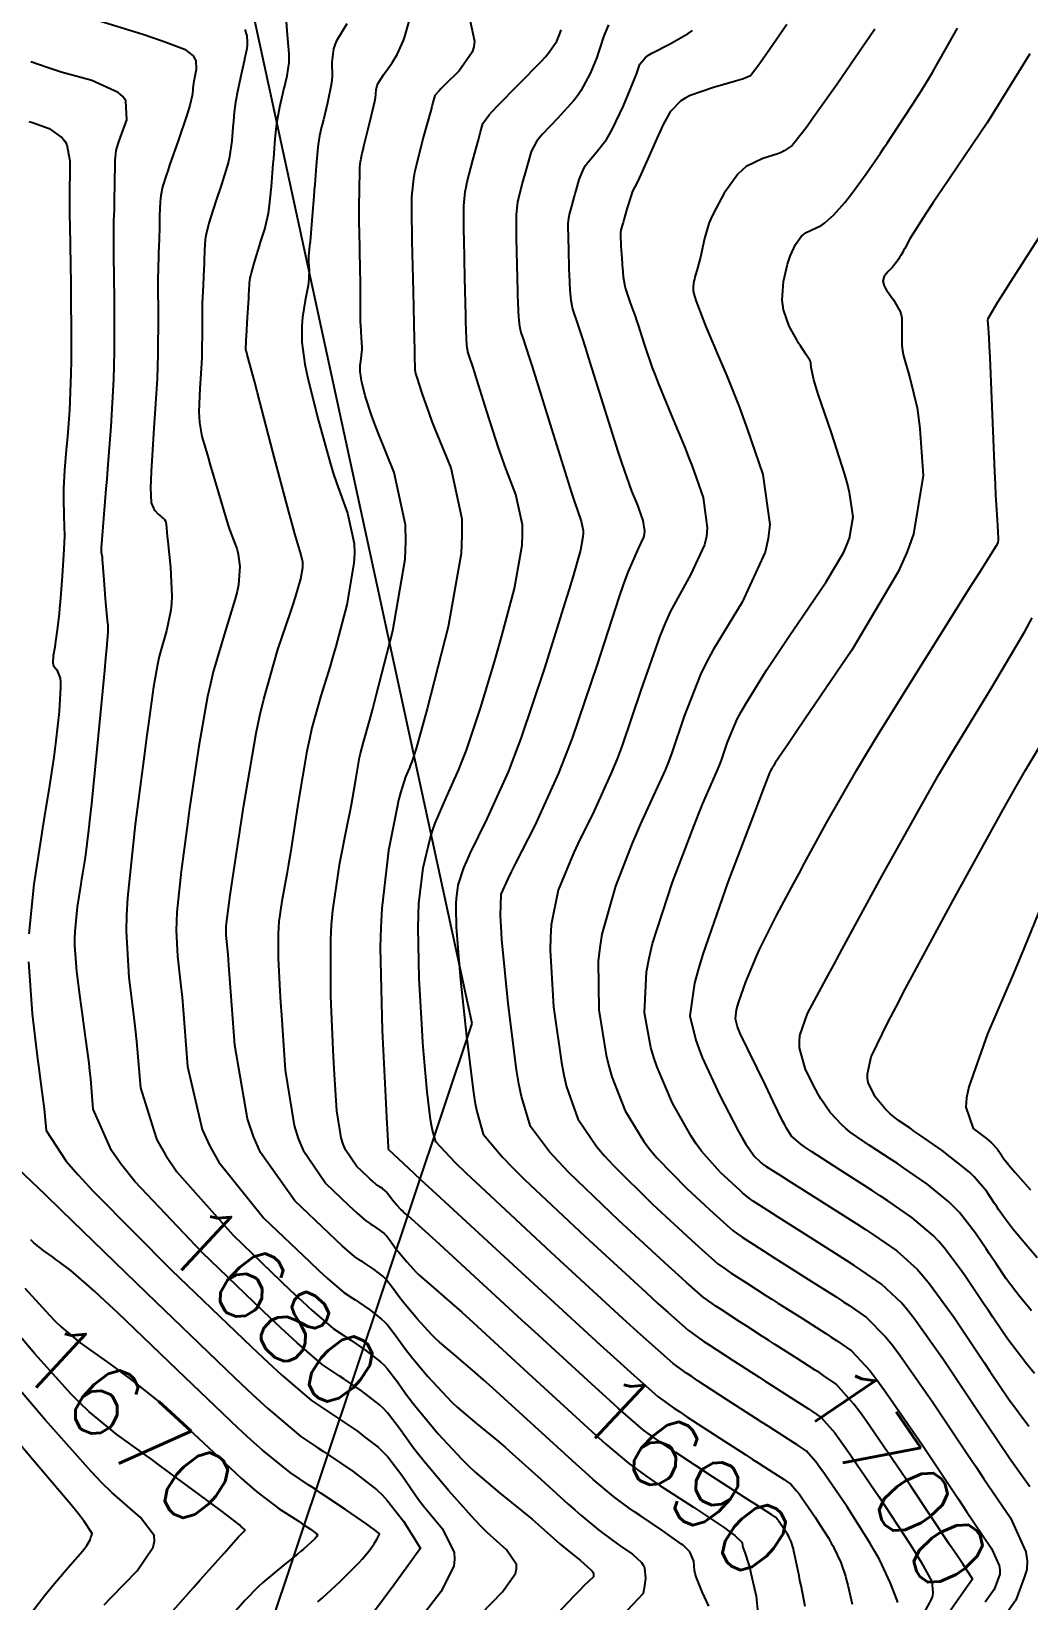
# Model space of a CAD drawing. Header units: metres. Extents: x 837476 to 838477, y 1189012 to 1191014.
# Drawn here: x 837721.4 to 837773.6, y 1189656.4 to 1189738.5 of the extents above; entities that cross this region are included whole.
import ezdxf

# ---------------------------------------------------------------- set-up
doc = ezdxf.new("R2010")
doc.units = ezdxf.units.M
doc.header["$LTSCALE"] = 0.3
for name, color, linetype in [('CORREDORVIA', 94, 'Continuous'), ('COTAS 10', 1, 'Continuous'), ('COTAS INT', 252, 'Continuous')]:
    doc.layers.add(name, color=color, linetype=linetype)
doc.styles.get("Standard").update_dxf_attribs({"font": 'simplex.shx'})

msp = doc.modelspace()

# ---------------------------------------------------------------- linework, layer by layer
at = {"layer": 'CORREDORVIA'}
msp.add_lwpolyline([(837910.676, 1191000.965), (838246.889, 1191005.3), (838347.391, 1190870.925), (838423.516, 1190628.699), (838450.215, 1190473.685), (838321.32, 1190375.615), (838242.09, 1190297.633), (838236.889, 1190068.622), (838166.593, 1189160.17), (837860.483, 1189307.124), (837593.191, 1189234.399), (837744.487, 1189686.609), (837700.859, 1189887.9), (837671.347, 1190075.087), (837676.273, 1190181.696), (837885.383, 1190229.429), (837983.184, 1190344.12), (837817.554, 1190502.187), (837798.033, 1190660.17), (837963.574, 1190795.982)], close=True, dxfattribs=at)
at = {"layer": 'COTAS 10'}
for points in [[(837761.889, 1189656.126), (837761.666, 1189657.219), (837761.612, 1189657.482), (837761.562, 1189657.728), (837761.411, 1189658.47), (837761.294, 1189659.014), (837761.266, 1189659.134), (837761.239, 1189659.241), (837761.156, 1189659.516), (837761.048, 1189659.742), (837761.006, 1189659.818), (837760.959, 1189659.9), (837760.741, 1189660.243), (837760.528, 1189660.556), (837760.483, 1189660.619), (837760.443, 1189660.671), (837760.351, 1189660.776), (837760.287, 1189660.82), (837760.265, 1189660.834), (837760.242, 1189660.85), (837760.142, 1189660.913), (837759.605, 1189661.26), (837759.305, 1189661.453), (837758.94, 1189661.689), (837757.078, 1189662.894), (837755.126, 1189664.171), (837754.705, 1189664.453), (837754.335, 1189664.703), (837753.428, 1189665.349), (837752.108, 1189666.499), (837751.477, 1189667.068), (837750.732, 1189667.745), (837747.755, 1189670.48), (837747.082, 1189671.096), (837743.495, 1189674.399), (837742.789, 1189675.045), (837742.207, 1189675.576), (837741.145, 1189676.528), (837740.898, 1189676.739), (837740.831, 1189676.803), (837740.763, 1189676.869), (837740.524, 1189677.128), (837740.316, 1189677.375), (837740.269, 1189677.434), (837740.227, 1189677.489), (837740.111, 1189677.653), (837740.009, 1189677.786), (837739.975, 1189677.821), (837739.939, 1189677.855), (837739.791, 1189677.971), (837739.64, 1189678.072), (837739.603, 1189678.097), (837739.568, 1189678.12), (837739.46, 1189678.192), (837739.247, 1189678.374), (837739.146, 1189678.467), (837739.028, 1189678.579), (837738.448, 1189679.135), (837737.864, 1189679.992), (837737.743, 1189680.293), (837737.639, 1189680.621), (837737.409, 1189682.037), (837737.291, 1189683.927), (837737.258, 1189684.555), (837737.224, 1189685.228), (837737.099, 1189688.035), (837737.093, 1189690.992), (837737.134, 1189691.758), (837737.194, 1189692.502), (837737.563, 1189695.003), (837737.989, 1189697.103), (837738.084, 1189697.594), (837738.169, 1189698.046), (837738.392, 1189699.353), (837738.552, 1189700.292), (837738.596, 1189700.512), (837738.641, 1189700.714), (837738.803, 1189701.3), (837739.137, 1189702.48), (837739.29, 1189703.057), (837739.469, 1189703.742), (837740.335, 1189707.121), (837740.977, 1189710.877), (837741.014, 1189711.8), (837740.991, 1189712.673), (837740.401, 1189715.401), (837739.571, 1189717.475), (837739.396, 1189717.934), (837739.244, 1189718.344), (837738.896, 1189719.409), (837738.737, 1189720.056), (837738.705, 1189720.202), (837738.679, 1189720.333), (837738.629, 1189720.687), (837738.628, 1189720.948), (837738.633, 1189721.021), (837738.64, 1189721.095), (837738.683, 1189721.364), (837738.72, 1189721.696), (837738.723, 1189721.81), (837738.723, 1189721.933), (837738.695, 1189722.456), (837738.657, 1189723.09), (837738.65, 1189723.283), (837738.645, 1189723.484), (837738.641, 1189724.27), (837738.64, 1189725.226), (837738.637, 1189725.534), (837738.633, 1189725.861), (837738.607, 1189727.196), (837738.583, 1189728.555), (837738.58, 1189728.897), (837738.578, 1189729.224), (837738.584, 1189730.282), (837738.602, 1189731.077), (837738.608, 1189731.238), (837738.615, 1189731.374), (837738.643, 1189731.653), (837738.668, 1189731.749), (837738.672, 1189731.769), (837738.675, 1189731.787), (837738.677, 1189731.828), (837738.736, 1189732.1), (837738.776, 1189732.264), (837738.825, 1189732.465), (837739.084, 1189733.509), (837739.34, 1189734.585), (837739.387, 1189734.806), (837739.423, 1189734.995), (837739.469, 1189735.399), (837739.514, 1189735.636), (837739.551, 1189735.719), (837739.598, 1189735.809), (837739.854, 1189736.196), (837740.161, 1189736.624), (837740.239, 1189736.74), (837740.315, 1189736.854), (837740.565, 1189737.256), (837740.81, 1189737.788), (837740.883, 1189737.984), (837740.958, 1189738.201), (837741.245, 1189739.161)], [(837760.919, 1189738.814), (837760.19, 1189737.755), (837759.513, 1189736.789), (837759.26, 1189736.437), (837759.023, 1189736.13), (837758.669, 1189735.98), (837758.479, 1189735.92), (837758.25, 1189735.851), (837757.09, 1189735.533), (837755.88, 1189735.111), (837755.618, 1189734.977), (837755.388, 1189734.835), (837754.822, 1189734.261), (837754.435, 1189733.527), (837754.318, 1189733.284), (837754.197, 1189733.025), (837753.722, 1189731.949), (837753.302, 1189730.978), (837753.215, 1189730.787), (837753.14, 1189730.628), (837752.977, 1189730.331), (837752.868, 1189730.116), (837752.828, 1189730.009), (837752.784, 1189729.881), (837752.589, 1189729.245), (837752.405, 1189728.606), (837752.368, 1189728.476), (837752.336, 1189728.366), (837752.27, 1189728.135), (837752.248, 1189728.046), (837752.243, 1189728.025), (837752.24, 1189728.006), (837752.234, 1189727.949), (837752.234, 1189727.875), (837752.235, 1189727.845), (837752.235, 1189727.811), (837752.238, 1189727.652), (837752.247, 1189727.411), (837752.251, 1189727.324), (837752.256, 1189727.229), (837752.279, 1189726.816), (837752.312, 1189726.349), (837752.322, 1189726.221), (837752.333, 1189726.093), (837752.378, 1189725.633), (837752.464, 1189725.146), (837752.501, 1189725.001), (837752.544, 1189724.852), (837752.743, 1189724.275), (837752.999, 1189723.574), (837753.076, 1189723.346), (837753.157, 1189723.104), (837753.474, 1189722.106), (837753.896, 1189720.876), (837754.042, 1189720.487), (837754.202, 1189720.077), (837754.887, 1189718.424), (837755.61, 1189716.672), (837755.793, 1189716.2), (837755.97, 1189715.734), (837756.546, 1189714.099), (837756.767, 1189712.505), (837756.719, 1189712.066), (837756.624, 1189711.627), (837755.887, 1189710.046), (837754.853, 1189708.163), (837754.571, 1189707.532), (837754.29, 1189706.855), (837753.29, 1189704.017), (837752.315, 1189701.137), (837752.05, 1189700.433), (837751.787, 1189699.771), (837750.855, 1189697.716), (837750.009, 1189695.993), (837749.8, 1189695.538), (837749.602, 1189695.094), (837748.981, 1189693.572), (837748.608, 1189691.751), (837748.567, 1189691.119), (837748.554, 1189690.431), (837748.731, 1189687.481), (837749.141, 1189684.568), (837749.274, 1189683.902), (837749.416, 1189683.298), (837750, 1189681.626), (837750.991, 1189680.162), (837751.389, 1189679.69), (837751.841, 1189679.188), (837753.923, 1189677.134), (837755.925, 1189675.294), (837756.327, 1189674.928), (837756.663, 1189674.623), (837757.326, 1189674.039), (837757.695, 1189673.776), (837757.845, 1189673.674), (837758.017, 1189673.559), (837758.811, 1189673.04), (837759.826, 1189672.387), (837760.137, 1189672.189), (837760.461, 1189671.983), (837760.537, 1189671.935), (837761.737, 1189671.175), (837762.957, 1189670.396), (837763.245, 1189670.208), (837763.513, 1189670.031), (837764.299, 1189669.494), (837765.256, 1189668.466), (837765.632, 1189667.981), (837766.054, 1189667.408), (837767.979, 1189664.612), (837769.898, 1189661.729), (837770.318, 1189661.1), (837770.689, 1189660.546), (837771.626, 1189659.156), (837772.025, 1189658.275), (837772.058, 1189658.041), (837772.056, 1189657.81), (837771.765, 1189657.013), (837771.298, 1189656.348)], [(837744.926, 1189655.731), (837746.067, 1189656.9), (837746.751, 1189657.852), (837746.804, 1189658.094), (837746.798, 1189658.327), (837746.282, 1189659.093), (837745.269, 1189659.994), (837744.949, 1189660.312), (837744.612, 1189660.66), (837743.253, 1189662.167), (837741.964, 1189663.703), (837741.672, 1189664.069), (837741.408, 1189664.411), (837740.687, 1189665.431), (837740.055, 1189666.255), (837739.847, 1189666.471), (837739.624, 1189666.682), (837738.7, 1189667.404), (837737.766, 1189668.033), (837737.537, 1189668.186), (837737.321, 1189668.33), (837736.648, 1189668.774), (837735.326, 1189669.906), (837734.701, 1189670.484), (837733.963, 1189671.176), (837730.365, 1189674.632), (837726.858, 1189678.338), (837726.179, 1189679.188), (837726.162, 1189679.214), (837725.626, 1189679.962), (837724.681, 1189682.121), (837724.546, 1189683.711), (837724.503, 1189684.126), (837724.458, 1189684.53), (837724.278, 1189685.898), (837724.089, 1189687.211), (837724.038, 1189687.581), (837723.989, 1189687.952), (837723.816, 1189689.316), (837723.721, 1189690.675), (837723.72, 1189691.044), (837723.73, 1189691.411), (837723.857, 1189692.708), (837724.041, 1189693.88), (837724.086, 1189694.168), (837724.13, 1189694.439), (837724.268, 1189695.284), (837724.448, 1189696.709), (837724.517, 1189697.346), (837724.595, 1189698.087), (837724.949, 1189701.641), (837725.277, 1189705.05), (837725.338, 1189705.702), (837725.387, 1189706.226), (837725.459, 1189707.061), (837725.452, 1189707.072), (837725.451, 1189707.076), (837725.451, 1189707.081), (837725.453, 1189707.102), (837725.457, 1189707.138), (837725.459, 1189707.151), (837725.46, 1189707.166), (837725.464, 1189707.233), (837725.457, 1189707.377), (837725.451, 1189707.44), (837725.444, 1189707.513), (837725.405, 1189707.861), (837725.351, 1189708.408), (837725.334, 1189708.606), (837725.317, 1189708.824), (837725.249, 1189709.78), (837725.184, 1189710.663), (837725.169, 1189710.834), (837725.155, 1189710.974), (837725.116, 1189711.216), (837725.114, 1189711.51), (837725.124, 1189711.682), (837725.138, 1189711.894), (837725.226, 1189712.99), (837725.356, 1189714.551), (837725.397, 1189715.056), (837725.44, 1189715.594), (837725.61, 1189717.801), (837725.749, 1189720.287), (837725.772, 1189721.001), (837725.787, 1189721.727), (837725.786, 1189724.438), (837725.754, 1189726.762), (837725.751, 1189727.244), (837725.749, 1189727.655), (837725.76, 1189728.553), (837725.783, 1189729.131), (837725.788, 1189729.34), (837725.792, 1189729.57), (837725.805, 1189730.579), (837725.821, 1189731.531), (837725.828, 1189731.726), (837725.836, 1189731.89), (837725.873, 1189732.236), (837725.985, 1189732.575), (837726.04, 1189732.734), (837726.105, 1189732.923), (837726.426, 1189733.842), (837726.382, 1189734.829), (837726.216, 1189735.06), (837725.985, 1189735.272), (837724.595, 1189735.885), (837723, 1189736.336), (837722.638, 1189736.445), (837722.312, 1189736.549), (837721.422, 1189736.868)], [(837773.721, 1189671.576), (837773.402, 1189671.958), (837773.119, 1189672.304), (837772.391, 1189673.261), (837771.845, 1189674.066), (837771.675, 1189674.318), (837771.498, 1189674.581), (837771.34, 1189674.818), (837770.794, 1189675.637), (837769.944, 1189676.723), (837769.675, 1189677.007), (837769.392, 1189677.282), (837768.246, 1189678.213), (837767.03, 1189679.059), (837766.702, 1189679.281), (837766.377, 1189679.498), (837765.236, 1189680.237), (837764.244, 1189680.927), (837764.013, 1189681.113), (837763.801, 1189681.297), (837763.197, 1189681.943), (837762.706, 1189682.672), (837762.566, 1189682.908), (837762.424, 1189683.16), (837761.899, 1189684.193), (837761.59, 1189685.331), (837761.584, 1189685.648), (837761.613, 1189685.967), (837762.008, 1189687.126), (837762.983, 1189688.936), (837763.377, 1189689.666), (837763.826, 1189690.494), (837765.899, 1189694.307), (837768.252, 1189698.53), (837768.877, 1189699.616), (837769.491, 1189700.665), (837771.616, 1189704.155), (837773.37, 1189707.099), (837773.751, 1189707.805)], [(837728.436, 1189655.443), (837729.92, 1189657.124), (837730.267, 1189657.517), (837730.587, 1189657.878), (837731.514, 1189658.922), (837732.129, 1189659.607), (837732.252, 1189659.743), (837732.355, 1189659.855), (837732.558, 1189660.062), (837732.598, 1189660.115), (837732.6, 1189660.13), (837732.597, 1189660.144), (837732.549, 1189660.195), (837732.466, 1189660.255), (837732.441, 1189660.276), (837732.415, 1189660.298), (837732.313, 1189660.392), (837731.873, 1189660.739), (837731.635, 1189660.92), (837731.345, 1189661.137), (837729.877, 1189662.232), (837728.174, 1189663.486), (837727.736, 1189663.804), (837727.313, 1189664.11), (837725.907, 1189665.111), (837724.454, 1189666.318), (837724.001, 1189666.754), (837723.526, 1189667.234), (837721.628, 1189669.335), (837719.91, 1189671.355)]]:
    msp.add_lwpolyline(points, dxfattribs=at)
at = {"layer": 'COTAS INT'}
for points in [[(837724.548, 1189739.143), (837727.264, 1189738.307), (837727.833, 1189738.121), (837728.324, 1189737.956), (837729.438, 1189737.523), (837729.897, 1189737.178), (837729.974, 1189737.067), (837730.031, 1189736.95), (837730.056, 1189736.474), (837729.962, 1189736.031), (837729.943, 1189735.935), (837729.927, 1189735.85), (837729.897, 1189735.64), (837729.885, 1189735.478), (837729.88, 1189735.424), (837729.876, 1189735.365), (837729.855, 1189735.117), (837729.729, 1189734.591), (837729.658, 1189734.358), (837729.572, 1189734.085), (837729.129, 1189732.784), (837728.67, 1189731.464), (837728.573, 1189731.18), (837728.489, 1189730.932), (837728.295, 1189730.332), (837728.206, 1189729.875), (837728.189, 1189729.717), (837728.175, 1189729.545), (837728.148, 1189728.811), (837728.135, 1189728.013), (837728.129, 1189727.8), (837728.122, 1189727.592), (837728.088, 1189726.871), (837728.062, 1189725.946), (837728.059, 1189725.609), (837728.059, 1189725.238), (837728.076, 1189723.604), (837728.059, 1189721.57), (837728.038, 1189720.945), (837728.01, 1189720.294), (837727.848, 1189717.723), (837727.699, 1189715.456), (837727.679, 1189714.996), (837727.668, 1189714.61), (837727.705, 1189713.821), (837727.821, 1189713.54), (837727.859, 1189713.473), (837727.901, 1189713.411), (837728.075, 1189713.226), (837728.241, 1189713.09), (837728.278, 1189713.058), (837728.311, 1189713.028), (837728.396, 1189712.942), (837728.445, 1189712.864), (837728.455, 1189712.839), (837728.463, 1189712.812), (837728.481, 1189712.705), (837728.521, 1189712.287), (837728.543, 1189712.065), (837728.57, 1189711.797), (837728.709, 1189710.445), (837728.781, 1189708.93), (837728.767, 1189708.559), (837728.738, 1189708.209), (837728.507, 1189707.12), (837728.204, 1189706.094), (837728.129, 1189705.782), (837728.057, 1189705.459), (837727.831, 1189704.196), (837727.56, 1189702.28), (837727.46, 1189701.545), (837727.349, 1189700.721), (837726.862, 1189697.008), (837726.472, 1189693.17), (837726.423, 1189692.268), (837726.4, 1189691.435), (837726.53, 1189689.003), (837726.805, 1189686.915), (837726.873, 1189686.298), (837726.938, 1189685.665), (837727.144, 1189683.238), (837727.842, 1189681.015), (837727.998, 1189680.514), (837728.471, 1189679.693), (837729.047, 1189678.843), (837731.981, 1189675.533), (837734.976, 1189672.657), (837735.59, 1189672.08), (837736.11, 1189671.6), (837737.21, 1189670.658), (837737.771, 1189670.288), (837737.95, 1189670.169), (837738.141, 1189670.041), (837738.918, 1189669.517), (837739.687, 1189668.916), (837739.873, 1189668.741), (837740.046, 1189668.561), (837740.572, 1189667.876), (837741.001, 1189667.269), (837741.172, 1189667.026), (837741.392, 1189666.742), (837741.635, 1189666.437), (837742.707, 1189665.159), (837743.944, 1189663.823), (837744.291, 1189663.481), (837744.64, 1189663.151), (837745.916, 1189662.062), (837747.082, 1189661.132), (837747.36, 1189660.903), (837747.62, 1189660.685), (837748.399, 1189660.002), (837749.065, 1189659.408), (837749.252, 1189659.248), (837749.442, 1189659.089), (837750.138, 1189658.53), (837750.672, 1189658.068), (837750.758, 1189657.97), (837750.819, 1189657.884), (837750.816, 1189657.686), (837750.329, 1189657.223), (837750.083, 1189656.971), (837749.789, 1189656.666), (837748.329, 1189655.116)], [(837756.847, 1189656.139), (837756.508, 1189656.894), (837756.191, 1189657.669), (837756.136, 1189657.85), (837756.094, 1189658.017), (837756.06, 1189658.501), (837755.849, 1189658.981), (837755.848, 1189658.981), (837755.694, 1189659.146), (837755.499, 1189659.325), (837755.42, 1189659.384), (837754.451, 1189660.086), (837753.254, 1189660.879), (837752.965, 1189661.077), (837752.694, 1189661.266), (837751.869, 1189661.873), (837750.807, 1189662.77), (837750.386, 1189663.141), (837749.911, 1189663.567), (837747.741, 1189665.549), (837745.557, 1189667.542), (837745.074, 1189667.974), (837744.644, 1189668.354), (837743.531, 1189669.295), (837742.769, 1189669.945), (837742.561, 1189670.142), (837742.354, 1189670.346), (837741.615, 1189671.143), (837740.976, 1189671.906), (837740.831, 1189672.088), (837740.699, 1189672.258), (837740.341, 1189672.765), (837740.027, 1189673.173), (837739.924, 1189673.281), (837739.813, 1189673.386), (837739.354, 1189673.744), (837738.891, 1189674.057), (837738.777, 1189674.133), (837738.67, 1189674.204), (837738.335, 1189674.425), (837737.679, 1189674.987), (837737.368, 1189675.274), (837737.002, 1189675.618), (837735.215, 1189677.334), (837733.424, 1189679.852), (837733.056, 1189680.701), (837732.742, 1189681.616), (837732.071, 1189685.471), (837731.815, 1189688.96), (837731.763, 1189689.644), (837731.72, 1189690.207), (837731.632, 1189691.223), (837731.618, 1189691.493), (837731.62, 1189691.585), (837731.626, 1189691.686), (837731.669, 1189692.112), (837731.841, 1189693.307), (837731.928, 1189693.891), (837732.031, 1189694.586), (837732.545, 1189698.011), (837733.198, 1189701.781), (837733.389, 1189702.693), (837733.584, 1189703.548), (837734.327, 1189706.159), (837734.98, 1189708.085), (837735.119, 1189708.508), (837735.24, 1189708.883), (837735.522, 1189709.84), (837735.624, 1189710.433), (837735.63, 1189710.579), (837735.626, 1189710.717), (837735.533, 1189711.148), (837735.213, 1189712.196), (837735.067, 1189712.723), (837734.895, 1189713.353), (837734.066, 1189716.483), (837733.256, 1189719.575), (837733.097, 1189720.181), (837732.966, 1189720.679), (837732.728, 1189721.574), (837732.683, 1189721.728), (837732.675, 1189721.758), (837732.667, 1189721.783), (837732.654, 1189721.829), (837732.651, 1189721.844), (837732.651, 1189721.854), (837732.652, 1189721.878), (837732.654, 1189721.904), (837732.654, 1189721.937), (837732.668, 1189722.188), (837732.676, 1189722.341), (837732.687, 1189722.529), (837732.743, 1189723.506), (837732.8, 1189724.513), (837732.811, 1189724.721), (837732.82, 1189724.897), (837732.835, 1189725.275), (837732.882, 1189725.573), (837732.912, 1189725.699), (837732.948, 1189725.843), (837733.139, 1189726.523), (837733.361, 1189727.256), (837733.416, 1189727.435), (837733.47, 1189727.602), (837733.642, 1189728.119), (837733.79, 1189728.734), (837733.828, 1189728.964), (837733.865, 1189729.22), (837733.985, 1189730.357), (837734.083, 1189731.532), (837734.106, 1189731.811), (837734.127, 1189732.069), (837734.185, 1189732.838), (837734.251, 1189733.484), (837734.277, 1189733.666), (837734.306, 1189733.85), (837734.436, 1189734.524), (837734.586, 1189735.188), (837734.628, 1189735.365), (837734.669, 1189735.539), (837734.816, 1189736.142), (837734.908, 1189736.826), (837734.914, 1189737.051), (837734.913, 1189737.291), (837734.837, 1189738.286), (837734.758, 1189739.202)], [(837737.937, 1189738.847), (837737.397, 1189737.975), (837737.3, 1189737.753), (837737.227, 1189737.54), (837737.153, 1189736.843), (837737.164, 1189736.127), (837737.144, 1189735.903), (837737.115, 1189735.668), (837736.924, 1189734.724), (837736.705, 1189733.84), (837736.657, 1189733.642), (837736.614, 1189733.465), (837736.505, 1189732.998), (837736.433, 1189732.555), (837736.414, 1189732.394), (837736.395, 1189732.217), (837736.329, 1189731.436), (837736.255, 1189730.458), (837736.231, 1189730.155), (837736.206, 1189729.839), (837736.101, 1189728.582), (837736.006, 1189727.473), (837735.986, 1189727.25), (837735.969, 1189727.063), (837735.933, 1189726.691), (837735.925, 1189726.506), (837735.926, 1189726.436), (837735.929, 1189726.359), (837735.953, 1189726.014), (837735.943, 1189725.525), (837735.925, 1189725.356), (837735.901, 1189725.173), (837735.758, 1189724.394), (837735.618, 1189723.528), (837735.596, 1189723.291), (837735.58, 1189723.055), (837735.582, 1189722.213), (837735.743, 1189721.073), (837735.828, 1189720.65), (837735.93, 1189720.18), (837736.441, 1189718.096), (837737.055, 1189715.904), (837737.221, 1189715.366), (837737.386, 1189714.858), (837737.967, 1189713.274), (837738.308, 1189711.695), (837738.322, 1189711.19), (837738.3, 1189710.655), (837737.929, 1189708.481), (837737.354, 1189706.313), (837737.205, 1189705.782), (837737.059, 1189705.282), (837736.565, 1189703.729), (837736.1, 1189702.049), (837735.972, 1189701.468), (837735.845, 1189700.838), (837735.388, 1189698.145), (837734.981, 1189695.519), (837734.885, 1189694.931), (837734.797, 1189694.404), (837734.539, 1189693.001), (837734.38, 1189691.93), (837734.355, 1189691.611), (837734.337, 1189691.282), (837734.34, 1189690.015), (837734.43, 1189688.308), (837734.467, 1189687.702), (837734.51, 1189687.038), (837734.711, 1189684.159), (837735.18, 1189681.269), (837735.392, 1189680.598), (837735.64, 1189679.984), (837736.831, 1189678.235), (837738.015, 1189677.098), (837738.257, 1189676.871), (837738.463, 1189676.681), (837738.898, 1189676.308), (837739.119, 1189676.162), (837739.19, 1189676.115), (837739.265, 1189676.065), (837739.573, 1189675.858), (837739.876, 1189675.62), (837739.95, 1189675.551), (837740.018, 1189675.48), (837740.226, 1189675.209), (837740.463, 1189674.873), (837740.55, 1189674.761), (837740.646, 1189674.64), (837741.07, 1189674.135), (837741.558, 1189673.607), (837741.696, 1189673.472), (837741.834, 1189673.342), (837742.338, 1189672.912), (837743.426, 1189671.965), (837743.932, 1189671.51), (837744.526, 1189670.97), (837746.509, 1189669.152), (837747.411, 1189668.323), (837750.322, 1189665.656), (837750.932, 1189665.105), (837751.457, 1189664.634), (837752.649, 1189663.611), (837753.557, 1189662.957), (837753.904, 1189662.72), (837754.293, 1189662.458), (837756.041, 1189661.311), (837757.661, 1189660.233), (837757.969, 1189660.015), (837758.215, 1189659.832), (837758.594, 1189659.465), (837758.606, 1189659.292), (837758.621, 1189659.233), (837758.641, 1189659.168), (837758.754, 1189658.891), (837758.928, 1189658.36), (837758.987, 1189658.135), (837759.05, 1189657.877), (837759.315, 1189656.66), (837759.424, 1189655.628)], [(837744.375, 1189738.996), (837744.6, 1189737.944), (837744.56, 1189737.661), (837744.474, 1189737.381), (837743.794, 1189736.403), (837743.01, 1189735.624), (837742.859, 1189735.47), (837742.736, 1189735.344), (837742.532, 1189735.109), (837742.428, 1189734.737), (837742.368, 1189734.524), (837742.295, 1189734.263), (837741.92, 1189732.921), (837741.545, 1189731.438), (837741.473, 1189731.088), (837741.414, 1189730.765), (837741.314, 1189729.815), (837741.318, 1189728.582), (837741.325, 1189728.08), (837741.334, 1189727.507), (837741.389, 1189724.859), (837741.447, 1189722.352), (837741.458, 1189721.869), (837741.468, 1189721.477), (837741.484, 1189720.824), (837741.488, 1189720.768), (837741.489, 1189720.752), (837741.491, 1189720.737), (837741.496, 1189720.681), (837741.507, 1189720.622), (837741.511, 1189720.605), (837741.516, 1189720.586), (837741.54, 1189720.517), (837741.607, 1189720.316), (837741.639, 1189720.216), (837741.676, 1189720.096), (837741.861, 1189719.5), (837742.228, 1189718.469), (837742.38, 1189718.075), (837742.555, 1189717.633), (837743.37, 1189715.645), (837743.932, 1189712.974), (837743.948, 1189712.101), (837743.902, 1189711.171), (837743.231, 1189707.333), (837742.324, 1189703.794), (837742.131, 1189703.054), (837741.962, 1189702.416), (837741.559, 1189700.976), (837741.326, 1189700.283), (837741.264, 1189700.117), (837741.203, 1189699.961), (837740.991, 1189699.491), (837740.73, 1189698.658), (837740.638, 1189698.274), (837740.537, 1189697.824), (837740.101, 1189695.641), (837739.751, 1189692.61), (837739.704, 1189691.623), (837739.679, 1189690.573), (837739.772, 1189686.251), (837739.963, 1189682.427), (837740, 1189681.692), (837740.03, 1189681.097), (837740.082, 1189680.117), (837740.089, 1189680.061), (837740.091, 1189680.049), (837740.093, 1189680.039), (837740.099, 1189680.016), (837741.136, 1189679.054), (837741.787, 1189678.452), (837742.597, 1189677.705), (837746.837, 1189673.792), (837748.999, 1189671.806), (837751.173, 1189669.806), (837752.044, 1189669.012), (837752.772, 1189668.352), (837754.208, 1189667.087), (837755.007, 1189666.518), (837755.333, 1189666.297), (837755.704, 1189666.049), (837757.425, 1189664.923), (837758.775, 1189664.051), (837759.117, 1189663.829), (837759.471, 1189663.6), (837759.776, 1189663.404), (837760.461, 1189662.966), (837760.785, 1189662.759), (837760.861, 1189662.709), (837760.932, 1189662.662), (837761.141, 1189662.52), (837761.439, 1189662.18), (837761.567, 1189662.009), (837761.714, 1189661.804), (837762.407, 1189660.788), (837762.634, 1189660.432), (837763.113, 1189659.675), (837763.267, 1189659.41), (837763.325, 1189659.308), (837763.405, 1189659.163), (837763.754, 1189658.428), (837763.986, 1189657.721), (837764.049, 1189657.491), (837764.112, 1189657.247), (837764.336, 1189656.246)], [(837751.61, 1189738.8), (837751.364, 1189738.228), (837751.142, 1189737.526), (837751.067, 1189737.315), (837750.987, 1189737.098), (837750.647, 1189736.253), (837750.156, 1189735.352), (837749.98, 1189735.099), (837749.786, 1189734.844), (837748.94, 1189733.912), (837748.144, 1189733.072), (837747.982, 1189732.876), (837747.845, 1189732.696), (837747.561, 1189732.177), (837747.417, 1189731.672), (837747.368, 1189731.5), (837747.316, 1189731.314), (837747.095, 1189730.528), (837746.897, 1189729.742), (837746.858, 1189729.557), (837746.827, 1189729.385), (837746.774, 1189728.882), (837746.776, 1189728.229), (837746.78, 1189727.962), (837746.785, 1189727.659), (837746.814, 1189726.256), (837746.847, 1189724.881), (837746.855, 1189724.597), (837746.862, 1189724.353), (837746.882, 1189723.82), (837746.9, 1189723.558), (837746.906, 1189723.487), (837746.912, 1189723.415), (837746.937, 1189723.157), (837746.986, 1189722.884), (837747.006, 1189722.803), (837747.03, 1189722.719), (837747.142, 1189722.396), (837747.45, 1189721.467), (837747.598, 1189721.001), (837747.772, 1189720.445), (837748.628, 1189717.683), (837749.492, 1189714.906), (837749.672, 1189714.339), (837749.826, 1189713.861), (837750.17, 1189712.865), (837750.273, 1189712.375), (837750.276, 1189712.214), (837750.268, 1189712.044), (837750.144, 1189711.339), (837749.737, 1189709.923), (837749.55, 1189709.304), (837749.33, 1189708.586), (837748.267, 1189705.175), (837747.03, 1189701.502), (837746.7, 1189700.619), (837746.377, 1189699.795), (837745.255, 1189697.302), (837744.36, 1189695.484), (837744.18, 1189695.085), (837744.028, 1189694.731), (837743.724, 1189693.828), (837743.643, 1189693.124), (837743.632, 1189692.895), (837743.626, 1189692.651), (837743.648, 1189691.648), (837743.762, 1189690.103), (837743.815, 1189689.519), (837743.877, 1189688.866), (837744.177, 1189685.942), (837744.53, 1189683.108), (837744.625, 1189682.512), (837744.719, 1189681.997), (837745.049, 1189680.821), (837746.063, 1189679.608), (837746.588, 1189679.071), (837747.219, 1189678.446), (837750.38, 1189675.463), (837753.549, 1189672.55), (837754.186, 1189671.97), (837754.717, 1189671.488), (837755.767, 1189670.563), (837756.351, 1189670.147), (837756.589, 1189669.986), (837756.861, 1189669.804), (837758.118, 1189668.981), (837759.472, 1189668.108), (837759.804, 1189667.895), (837759.85, 1189667.866), (837760.118, 1189667.694), (837761.099, 1189667.071), (837761.871, 1189666.577), (837762.053, 1189666.458), (837762.222, 1189666.347), (837762.72, 1189666.007), (837763.432, 1189665.197), (837763.736, 1189664.789), (837764.086, 1189664.302), (837765.739, 1189661.878), (837767.352, 1189659.406), (837767.677, 1189658.888), (837767.95, 1189658.441), (837768.499, 1189657.43), (837768.563, 1189656.851), (837768.53, 1189656.677), (837768.475, 1189656.497), (837768.093, 1189655.797)], [(837773.617, 1189662.389), (837772.581, 1189663.85), (837771.391, 1189665.603), (837771.023, 1189666.15), (837770.638, 1189666.724), (837769.105, 1189669.022), (837767.61, 1189671.134), (837767.249, 1189671.591), (837766.911, 1189671.993), (837765.878, 1189672.982), (837764.803, 1189673.716), (837764.438, 1189673.957), (837764.043, 1189674.214), (837762.374, 1189675.28), (837760.803, 1189676.272), (837760.47, 1189676.483), (837760.181, 1189676.667), (837759.504, 1189677.098), (837759.173, 1189677.315), (837759.102, 1189677.363), (837759.039, 1189677.405), (837758.885, 1189677.515), (837758.609, 1189677.758), (837758.469, 1189677.885), (837758.301, 1189678.038), (837757.467, 1189678.805), (837756.464, 1189679.93), (837756.19, 1189680.309), (837755.918, 1189680.716), (837754.95, 1189682.43), (837754.143, 1189684.314), (837753.973, 1189684.828), (837753.825, 1189685.34), (837753.483, 1189687.161), (837753.59, 1189689.305), (837753.726, 1189690.019), (837753.907, 1189690.786), (837754.945, 1189693.99), (837756.08, 1189696.956), (837756.322, 1189697.572), (837756.533, 1189698.099), (837757.034, 1189699.259), (837757.336, 1189699.926), (837757.421, 1189700.141), (837757.507, 1189700.369), (837757.824, 1189701.303), (837758.332, 1189702.501), (837758.539, 1189702.896), (837758.775, 1189703.318), (837759.868, 1189705.07), (837761.123, 1189706.953), (837761.462, 1189707.457), (837761.797, 1189707.954), (837762.976, 1189709.69), (837763.897, 1189711.238), (837764.069, 1189711.618), (837764.206, 1189711.975), (837764.4, 1189713.087), (837764.201, 1189714.352), (837764.089, 1189714.805), (837763.952, 1189715.303), (837763.252, 1189717.477), (837762.568, 1189719.501), (837762.44, 1189719.906), (837762.34, 1189720.242), (837762.201, 1189720.896), (837762.181, 1189721.131), (837762.155, 1189721.205), (837762.12, 1189721.282), (837761.921, 1189721.59), (837761.632, 1189722.016), (837761.541, 1189722.168), (837761.444, 1189722.334), (837761.055, 1189723.056), (837760.752, 1189723.91), (837760.711, 1189724.16), (837760.688, 1189724.415), (837760.757, 1189725.383), (837760.966, 1189726.291), (837761.031, 1189726.507), (837761.099, 1189726.709), (837761.37, 1189727.313), (837761.679, 1189727.74), (837761.772, 1189727.83), (837761.868, 1189727.909), (837762.237, 1189728.09), (837762.65, 1189728.272), (837762.773, 1189728.351), (837762.9, 1189728.443), (837763.388, 1189728.875), (837763.957, 1189729.515), (837764.136, 1189729.736), (837764.322, 1189729.978), (837765.071, 1189731.01), (837765.816, 1189732.093), (837766.001, 1189732.365), (837766.177, 1189732.626), (837766.734, 1189733.47), (837767.492, 1189734.642), (837767.967, 1189735.376), (837768.54, 1189736.317), (837768.735, 1189736.654), (837768.946, 1189737.024), (837769.841, 1189738.634)], [(837732.591, 1189738.563), (837732.699, 1189738.229), (837732.727, 1189737.899), (837732.729, 1189737.823), (837732.729, 1189737.754), (837732.707, 1189737.561), (837732.633, 1189737.238), (837732.599, 1189737.088), (837732.559, 1189736.911), (837732.368, 1189736.051), (837732.179, 1189735.145), (837732.14, 1189734.938), (837732.108, 1189734.752), (837732.041, 1189734.239), (837732.006, 1189733.774), (837731.993, 1189733.617), (837731.979, 1189733.448), (837731.92, 1189732.737), (837731.797, 1189731.906), (837731.743, 1189731.661), (837731.681, 1189731.41), (837731.386, 1189730.451), (837731.07, 1189729.533), (837730.995, 1189729.307), (837730.925, 1189729.094), (837730.717, 1189728.428), (837730.577, 1189727.859), (837730.55, 1189727.708), (837730.528, 1189727.559), (837730.491, 1189727.043), (837730.477, 1189726.455), (837730.47, 1189726.261), (837730.461, 1189726.053), (837730.416, 1189725.188), (837730.374, 1189724.237), (837730.368, 1189723.975), (837730.363, 1189723.713), (837730.365, 1189722.77), (837730.357, 1189721.743), (837730.346, 1189721.428), (837730.332, 1189721.099), (837730.25, 1189719.801), (837730.201, 1189718.572), (837730.207, 1189718.287), (837730.222, 1189718.025), (837730.348, 1189717.281), (837730.589, 1189716.48), (837730.677, 1189716.183), (837730.774, 1189715.853), (837731.199, 1189714.389), (837731.622, 1189712.976), (837731.717, 1189712.678), (837731.802, 1189712.421), (837732.03, 1189711.829), (837732.177, 1189711.425), (837732.212, 1189711.286), (837732.244, 1189711.135), (837732.336, 1189710.493), (837732.264, 1189709.533), (837732.192, 1189709.183), (837732.098, 1189708.795), (837731.573, 1189707.089), (837730.952, 1189704.987), (837730.798, 1189704.35), (837730.651, 1189703.689), (837730.188, 1189701.104), (837729.795, 1189698.433), (837729.694, 1189697.718), (837729.595, 1189697.014), (837729.265, 1189694.56), (837729.049, 1189692.428), (837729.022, 1189691.927), (837729.009, 1189691.464), (837729.081, 1189690.113), (837729.262, 1189688.561), (837729.318, 1189687.971), (837729.376, 1189687.312), (837729.608, 1189684.354), (837730.37, 1189681.065), (837730.763, 1189680.197), (837731.235, 1189679.347), (837733.598, 1189676.433), (837735.989, 1189674.137), (837736.479, 1189673.677), (837736.894, 1189673.293), (837737.773, 1189672.541), (837738.22, 1189672.246), (837738.364, 1189672.151), (837738.516, 1189672.049), (837739.136, 1189671.631), (837739.75, 1189671.151), (837739.898, 1189671.011), (837740.037, 1189670.867), (837740.457, 1189670.32), (837740.936, 1189669.642), (837741.111, 1189669.415), (837741.305, 1189669.172), (837742.161, 1189668.151), (837743.149, 1189667.084), (837743.426, 1189666.811), (837743.704, 1189666.548), (837744.724, 1189665.679), (837745.863, 1189664.743), (837746.217, 1189664.438), (837746.589, 1189664.114), (837748.07, 1189662.775), (837749.501, 1189661.477), (837749.841, 1189661.178), (837750.156, 1189660.905), (837751.089, 1189660.135), (837751.831, 1189659.575), (837752.026, 1189659.434), (837752.216, 1189659.299), (837752.861, 1189658.862), (837753.338, 1189658.424), (837753.422, 1189658.288), (837753.484, 1189658.147), (837753.533, 1189657.584), (837753.461, 1189657.098), (837753.446, 1189657.005), (837753.434, 1189656.93), (837753.409, 1189656.807), (837752.559, 1189655.9)], [(837766.734, 1189656.333), (837766.672, 1189656.498), (837766.351, 1189657.341), (837765.761, 1189658.585), (837765.529, 1189659.002), (837765.267, 1189659.45), (837764.073, 1189661.333), (837762.9, 1189663.053), (837762.651, 1189663.399), (837762.436, 1189663.689), (837761.93, 1189664.263), (837761.577, 1189664.504), (837761.457, 1189664.584), (837761.328, 1189664.668), (837760.78, 1189665.018), (837759.947, 1189665.549), (837759.638, 1189665.747), (837759.295, 1189665.968), (837757.771, 1189666.952), (837756.282, 1189667.926), (837755.961, 1189668.141), (837755.679, 1189668.332), (837754.987, 1189668.825), (837753.745, 1189669.92), (837753.115, 1189670.491), (837752.361, 1189671.178), (837748.608, 1189674.628), (837744.908, 1189678.075), (837744.188, 1189678.762), (837743.6, 1189679.331), (837742.574, 1189680.418), (837742.406, 1189681.018), (837742.358, 1189681.28), (837742.309, 1189681.584), (837742.13, 1189683.029), (837741.954, 1189684.982), (837741.907, 1189685.605), (837741.863, 1189686.265), (837741.71, 1189688.949), (837741.653, 1189691.612), (837741.668, 1189692.259), (837741.697, 1189692.867), (837741.912, 1189694.735), (837742.283, 1189696.277), (837742.409, 1189696.68), (837742.545, 1189697.071), (837743.123, 1189698.397), (837743.79, 1189699.878), (837743.982, 1189700.368), (837744.178, 1189700.893), (837744.913, 1189703.076), (837745.646, 1189705.501), (837745.84, 1189706.179), (837746.031, 1189706.859), (837746.688, 1189709.336), (837747.085, 1189711.607), (837747.112, 1189712.158), (837747.103, 1189712.674), (837746.77, 1189714.255), (837746.191, 1189715.747), (837746.026, 1189716.207), (837745.86, 1189716.687), (837745.244, 1189718.592), (837744.724, 1189720.27), (837744.618, 1189720.609), (837744.528, 1189720.892), (837744.341, 1189721.456), (837744.273, 1189721.653), (837744.259, 1189721.704), (837744.246, 1189721.753), (837744.217, 1189721.919), (837744.201, 1189722.076), (837744.198, 1189722.119), (837744.194, 1189722.163), (837744.183, 1189722.322), (837744.165, 1189722.915), (837744.157, 1189723.233), (837744.147, 1189723.617), (837744.101, 1189725.557), (837744.06, 1189727.583), (837744.052, 1189728.021), (837744.047, 1189728.405), (837744.044, 1189729.349), (837744.12, 1189730.075), (837744.166, 1189730.323), (837744.221, 1189730.59), (837744.507, 1189731.724), (837744.805, 1189732.788), (837744.922, 1189733.204), (837745.046, 1189733.643), (837745.376, 1189734.103), (837745.559, 1189734.309), (837745.782, 1189734.549), (837746.921, 1189735.702), (837748.078, 1189736.882), (837748.313, 1189737.139), (837748.51, 1189737.367), (837748.913, 1189737.941), (837749.083, 1189738.39), (837749.133, 1189738.54)], [(837769.262, 1189655.638), (837770.124, 1189656.851), (837770.288, 1189657.083), (837770.42, 1189657.269), (837770.629, 1189657.569), (837770.133, 1189658.316), (837769.821, 1189658.786), (837769.434, 1189659.369), (837767.405, 1189662.424), (837765.272, 1189665.551), (837764.82, 1189666.18), (837764.428, 1189666.706), (837763.509, 1189667.751), (837762.867, 1189668.189), (837762.649, 1189668.333), (837762.414, 1189668.487), (837761.418, 1189669.123), (837760.289, 1189669.838), (837759.971, 1189670.042), (837759.649, 1189670.248), (837758.827, 1189670.778), (837758.465, 1189671.01), (837757.439, 1189671.682), (837757.217, 1189671.83), (837757.023, 1189671.962), (837756.546, 1189672.301), (837755.69, 1189673.055), (837755.256, 1189673.449), (837754.737, 1189673.922), (837752.152, 1189676.299), (837749.53, 1189678.817), (837748.989, 1189679.38), (837748.527, 1189679.885), (837747.525, 1189681.223), (837747.052, 1189682.79), (837746.925, 1189683.439), (837746.799, 1189684.182), (837746.355, 1189687.641), (837746.035, 1189690.994), (837745.988, 1189691.669), (837745.958, 1189692.234), (837745.998, 1189693.363), (837746.364, 1189694.163), (837746.539, 1189694.522), (837746.747, 1189694.94), (837747.765, 1189696.945), (837749.012, 1189699.693), (837749.364, 1189700.58), (837749.718, 1189701.521), (837751.023, 1189705.374), (837752.159, 1189708.868), (837752.408, 1189709.582), (837752.628, 1189710.188), (837753.186, 1189711.462), (837753.447, 1189712.022), (837753.481, 1189712.178), (837753.498, 1189712.334), (837753.42, 1189712.9), (837753.215, 1189713.48), (837753.152, 1189713.645), (837753.087, 1189713.813), (837752.831, 1189714.434), (837752.434, 1189715.519), (837752.281, 1189715.978), (837752.109, 1189716.507), (837751.33, 1189718.989), (837750.568, 1189721.439), (837750.407, 1189721.947), (837750.267, 1189722.382), (837749.942, 1189723.336), (837749.787, 1189723.786), (837749.754, 1189723.902), (837749.725, 1189724.015), (837749.658, 1189724.395), (837749.622, 1189724.754), (837749.606, 1189724.954), (837749.581, 1189725.318), (837749.559, 1189725.791), (837749.553, 1189725.96), (837749.547, 1189726.146), (837749.526, 1189726.954), (837749.51, 1189727.735), (837749.507, 1189727.904), (837749.505, 1189728.052), (837749.504, 1189728.416), (837749.533, 1189728.696), (837749.551, 1189728.791), (837749.572, 1189728.894), (837749.683, 1189729.331), (837749.826, 1189729.84), (837749.868, 1189729.988), (837749.911, 1189730.139), (837750.075, 1189730.711), (837750.314, 1189731.288), (837750.405, 1189731.442), (837750.506, 1189731.594), (837750.958, 1189732.121), (837751.493, 1189732.807), (837751.646, 1189733.059), (837751.802, 1189733.337), (837752.382, 1189734.565), (837752.876, 1189735.754), (837752.978, 1189736.007), (837753.065, 1189736.228), (837753.251, 1189736.751), (837753.539, 1189737.099), (837753.69, 1189737.209), (837753.872, 1189737.325), (837754.786, 1189737.792), (837755.774, 1189738.342), (837756.003, 1189738.511)], [(837765.525, 1189738.58), (837765.232, 1189738.148), (837764.914, 1189737.681), (837763.549, 1189735.704), (837762.258, 1189733.873), (837761.985, 1189733.497), (837761.749, 1189733.178), (837761.205, 1189732.502), (837760.784, 1189732.211), (837760.626, 1189732.135), (837760.45, 1189732.062), (837759.664, 1189731.811), (837758.805, 1189731.39), (837758.583, 1189731.208), (837758.368, 1189730.999), (837757.647, 1189730.006), (837757.079, 1189728.927), (837756.96, 1189728.664), (837756.857, 1189728.415), (837756.623, 1189727.642), (837756.489, 1189726.993), (837756.45, 1189726.823), (837756.41, 1189726.656), (837756.255, 1189726.086), (837756.121, 1189725.61), (837756.094, 1189725.502), (837756.071, 1189725.405), (837756.022, 1189725.142), (837756.032, 1189724.908), (837756.046, 1189724.829), (837756.065, 1189724.745), (837756.174, 1189724.389), (837756.337, 1189723.946), (837756.39, 1189723.807), (837756.447, 1189723.66), (837756.682, 1189723.069), (837757.009, 1189722.28), (837757.123, 1189722.008), (837757.248, 1189721.713), (837757.786, 1189720.454), (837758.444, 1189718.806), (837758.645, 1189718.265), (837758.854, 1189717.688), (837759.673, 1189715.298), (837760.036, 1189712.677), (837759.958, 1189711.953), (837759.801, 1189711.231), (837758.589, 1189708.631), (837757.078, 1189706.137), (837756.733, 1189705.482), (837756.42, 1189704.843), (837755.557, 1189702.66), (837754.911, 1189700.753), (837754.736, 1189700.287), (837754.561, 1189699.848), (837753.944, 1189698.488), (837753.271, 1189697.046), (837753.061, 1189696.555), (837752.841, 1189696.025), (837751.963, 1189693.781), (837751.257, 1189691.268), (837751.146, 1189690.569), (837751.072, 1189689.868), (837751.107, 1189687.321), (837751.483, 1189684.954), (837751.623, 1189684.365), (837751.78, 1189683.806), (837752.475, 1189682.028), (837753.454, 1189680.439), (837753.789, 1189679.999), (837754.152, 1189679.559), (837755.695, 1189677.97), (837757.113, 1189676.666), (837757.398, 1189676.406), (837757.636, 1189676.191), (837758.106, 1189675.777), (837758.367, 1189675.591), (837758.474, 1189675.518), (837758.595, 1189675.437), (837759.158, 1189675.069), (837760.003, 1189674.527), (837760.303, 1189674.336), (837760.632, 1189674.128), (837762.056, 1189673.228), (837762.258, 1189673.1), (837763.5, 1189672.305), (837763.842, 1189672.082), (837763.909, 1189672.039), (837764.158, 1189671.874), (837765.088, 1189671.238), (837766.084, 1189670.229), (837766.44, 1189669.786), (837766.832, 1189669.271), (837768.542, 1189666.817), (837770.346, 1189664.112), (837770.798, 1189663.439), (837771.229, 1189662.799), (837772.612, 1189660.759), (837773.415, 1189658.987), (837773.479, 1189658.516), (837773.475, 1189658.053), (837773.44, 1189657.955), (837773.329, 1189657.651), (837772.892, 1189656.451), (837771.953, 1189655.113)], [(837773.631, 1189737.289), (837771.393, 1189733.678), (837769.053, 1189730.223), (837768.578, 1189729.512), (837768.178, 1189728.907), (837767.36, 1189727.61), (837767.086, 1189727.111), (837767.029, 1189727.01), (837766.981, 1189726.925), (837766.88, 1189726.749), (837766.833, 1189726.676), (837766.757, 1189726.56), (837766.702, 1189726.476), (837766.685, 1189726.451), (837766.666, 1189726.424), (837766.593, 1189726.316), (837766.488, 1189726.183), (837766.45, 1189726.14), (837766.408, 1189726.094), (837766.226, 1189725.904), (837766.055, 1189725.702), (837766.021, 1189725.648), (837765.993, 1189725.595), (837765.938, 1189725.411), (837766.014, 1189725.152), (837766.068, 1189725.052), (837766.136, 1189724.94), (837766.5, 1189724.43), (837766.846, 1189723.824), (837766.902, 1189723.651), (837766.94, 1189723.475), (837766.936, 1189722.822), (837766.929, 1189722.036), (837766.965, 1189721.776), (837767.019, 1189721.499), (837767.353, 1189720.345), (837767.731, 1189718.789), (837767.813, 1189718.258), (837767.884, 1189717.683), (837768.059, 1189715.244), (837767.554, 1189712.187), (837767.197, 1189711.223), (837766.745, 1189710.207), (837764.331, 1189706.112), (837761.873, 1189702.515), (837761.395, 1189701.813), (837761.004, 1189701.239), (837760.32, 1189700.228), (837760.22, 1189700.067), (837760.197, 1189700.029), (837760.176, 1189699.994), (837760.116, 1189699.888), (837760.071, 1189699.807), (837760.06, 1189699.786), (837760.05, 1189699.767), (837760.016, 1189699.703), (837759.664, 1189698.791), (837759.454, 1189698.236), (837759.194, 1189697.55), (837757.846, 1189693.983), (837756.527, 1189690.223), (837756.284, 1189689.415), (837756.096, 1189688.709), (837755.859, 1189687.001), (837756.167, 1189685.726), (837756.322, 1189685.291), (837756.507, 1189684.822), (837757.425, 1189682.833), (837758.382, 1189680.994), (837758.59, 1189680.618), (837758.775, 1189680.301), (837759.238, 1189679.641), (837759.489, 1189679.41), (837759.54, 1189679.364), (837759.582, 1189679.326), (837759.665, 1189679.253), (837759.711, 1189679.22), (837759.73, 1189679.207), (837759.751, 1189679.193), (837759.851, 1189679.127), (837760.358, 1189678.806), (837760.636, 1189678.631), (837760.974, 1189678.417), (837762.693, 1189677.333), (837764.586, 1189676.124), (837765.034, 1189675.832), (837765.448, 1189675.558), (837766.667, 1189674.725), (837767.738, 1189673.756), (837768.058, 1189673.396), (837768.388, 1189672.997), (837769.668, 1189671.227), (837770.925, 1189669.343), (837771.24, 1189668.873), (837771.542, 1189668.424), (837772.517, 1189666.987), (837773.572, 1189665.557)], [(837721.33, 1189733.744), (837721.548, 1189733.68), (837722.373, 1189733.377), (837723.06, 1189732.901), (837723.19, 1189732.728), (837723.295, 1189732.536), (837723.456, 1189731.694), (837723.448, 1189730.886), (837723.445, 1189730.717), (837723.443, 1189730.57), (837723.433, 1189730.235), (837723.436, 1189729.363), (837723.442, 1189728.878), (837723.45, 1189728.287), (837723.497, 1189725.271), (837723.524, 1189722.003), (837723.52, 1189721.252), (837723.51, 1189720.568), (837723.432, 1189718.655), (837723.325, 1189717.277), (837723.297, 1189716.931), (837723.27, 1189716.6), (837723.181, 1189715.53), (837723.124, 1189714.57), (837723.118, 1189714.307), (837723.117, 1189714.047), (837723.145, 1189713.118), (837723.167, 1189712.079), (837723.16, 1189711.749), (837723.148, 1189711.4), (837723.061, 1189709.987), (837722.945, 1189708.624), (837722.916, 1189708.307), (837722.887, 1189708.016), (837722.794, 1189707.185), (837722.708, 1189706.573), (837722.685, 1189706.421), (837722.662, 1189706.277), (837722.579, 1189705.818), (837722.56, 1189705.456), (837722.577, 1189705.373), (837722.604, 1189705.298), (837722.779, 1189705.087), (837722.942, 1189704.653), (837722.96, 1189704.437), (837722.966, 1189704.18), (837722.893, 1189702.904), (837722.724, 1189701.37), (837722.67, 1189700.95), (837722.614, 1189700.531), (837722.386, 1189699.038), (837722.109, 1189697.348), (837722.022, 1189696.805), (837721.931, 1189696.231), (837721.563, 1189693.886), (837721.309, 1189691.291)], [(837773.862, 1189668.31), (837773.467, 1189668.792), (837772.454, 1189670.124), (837771.694, 1189671.245), (837771.458, 1189671.595), (837771.211, 1189671.962), (837770.231, 1189673.432), (837769.943, 1189673.82), (837769.166, 1189674.86), (837768.866, 1189675.201), (837768.565, 1189675.519), (837767.457, 1189676.469), (837766.199, 1189677.334), (837765.803, 1189677.597), (837765.385, 1189677.872), (837763.704, 1189678.949), (837762.208, 1189679.916), (837761.908, 1189680.12), (837761.657, 1189680.296), (837761.161, 1189680.705), (837760.91, 1189681.123), (837760.813, 1189681.306), (837760.705, 1189681.517), (837760.215, 1189682.522), (837759.667, 1189683.668), (837759.521, 1189683.969), (837759.378, 1189684.262), (837758.884, 1189685.258), (837758.494, 1189686.079), (837758.417, 1189686.26), (837758.354, 1189686.422), (837758.235, 1189686.842), (837758.301, 1189687.316), (837758.353, 1189687.512), (837758.421, 1189687.737), (837758.788, 1189688.782), (837759.318, 1189690.065), (837759.488, 1189690.44), (837759.668, 1189690.823), (837760.404, 1189692.274), (837761.291, 1189693.929), (837761.567, 1189694.441), (837761.856, 1189694.975), (837763.007, 1189697.098), (837764.565, 1189699.818), (837765.109, 1189700.729), (837765.703, 1189701.709), (837768.256, 1189705.82), (837770.568, 1189709.49), (837771.01, 1189710.193), (837771.366, 1189710.759), (837771.935, 1189711.672), (837771.943, 1189711.694), (837771.945, 1189711.699), (837771.948, 1189711.704), (837771.956, 1189711.719), (837771.965, 1189711.734), (837771.967, 1189711.739), (837771.968, 1189711.744), (837771.974, 1189711.767), (837771.979, 1189711.799), (837771.98, 1189711.811), (837771.982, 1189711.824), (837771.989, 1189711.88), (837771.984, 1189712.079), (837771.978, 1189712.182), (837771.97, 1189712.305), (837771.928, 1189712.924), (837771.856, 1189714.237), (837771.829, 1189714.799), (837771.8, 1189715.446), (837771.551, 1189721.421), (837771.526, 1189721.986), (837771.504, 1189722.444), (837771.453, 1189723.214), (837771.435, 1189723.297), (837771.434, 1189723.322), (837771.433, 1189723.348), (837771.443, 1189723.451), (837771.94, 1189724.288), (837772.247, 1189724.778), (837772.628, 1189725.379), (837774.612, 1189728.483)], [(837774.017, 1189674.355), (837773.137, 1189675.373), (837772.943, 1189675.606), (837772.77, 1189675.816), (837772.759, 1189675.832), (837772.328, 1189676.398), (837771.996, 1189676.887), (837771.893, 1189677.04), (837771.785, 1189677.2), (837771.357, 1189677.842), (837770.722, 1189678.587), (837770.484, 1189678.812), (837770.219, 1189679.045), (837769.036, 1189679.956), (837767.861, 1189680.784), (837767.601, 1189680.964), (837767.37, 1189681.124), (837766.768, 1189681.524), (837766.327, 1189681.875), (837766.196, 1189682.003), (837766.061, 1189682.145), (837765.544, 1189682.771), (837765.18, 1189683.524), (837765.143, 1189683.747), (837765.133, 1189683.975), (837765.325, 1189684.851), (837766.207, 1189686.659), (837766.632, 1189687.475), (837767.135, 1189688.428), (837769.603, 1189693.01), (837772.239, 1189697.794), (837772.848, 1189698.875), (837773.405, 1189699.85), (837774.976, 1189702.49)], [(837774.261, 1189692.815), (837773.331, 1189690.561), (837773.031, 1189689.848), (837772.714, 1189689.095), (837771.417, 1189686.056), (837770.44, 1189683.295), (837770.324, 1189682.717), (837770.276, 1189682.221), (837770.661, 1189681.107), (837771.355, 1189680.589), (837771.502, 1189680.469), (837771.628, 1189680.359), (837771.92, 1189680.047), (837772.072, 1189679.82), (837772.11, 1189679.763), (837772.147, 1189679.708), (837772.265, 1189679.535), (837772.422, 1189679.328), (837772.483, 1189679.254), (837772.552, 1189679.171), (837772.864, 1189678.81), (837773.656, 1189677.91)], [(837721.292, 1189689.82), (837721.482, 1189687.101), (837721.769, 1189684.762), (837721.831, 1189684.263), (837721.887, 1189683.828), (837722.026, 1189682.794), (837722.112, 1189682.146), (837722.133, 1189681.955), (837722.153, 1189681.758), (837722.217, 1189681.005), (837723.253, 1189679.411), (837723.886, 1189678.684), (837724.67, 1189677.834), (837724.776, 1189677.728), (837728.748, 1189673.732), (837732.95, 1189669.696), (837733.812, 1189668.887), (837734.541, 1189668.212), (837736.085, 1189666.891), (837736.872, 1189666.373), (837737.124, 1189666.204), (837737.391, 1189666.025), (837738.482, 1189665.29), (837738.872, 1189664.986), (837739.561, 1189664.447), (837739.821, 1189664.2), (837740.064, 1189663.948), (837740.803, 1189662.987), (837741.51, 1189661.95), (837741.734, 1189661.65), (837741.97, 1189661.343), (837742.923, 1189660.187), (837743.539, 1189658.955), (837743.562, 1189658.601), (837743.522, 1189658.24), (837742.843, 1189656.89), (837741.792, 1189655.537)], [(837720.319, 1189679.427), (837721.448, 1189678.341), (837722.14, 1189677.672), (837722.996, 1189676.843), (837727.455, 1189672.517), (837732.057, 1189668.099), (837733.003, 1189667.212), (837733.807, 1189666.471), (837735.523, 1189665.007), (837736.422, 1189664.415), (837736.711, 1189664.222), (837737.016, 1189664.018), (837738.264, 1189663.177), (837739.494, 1189662.22), (837739.788, 1189661.942), (837740.063, 1189661.658), (837740.89, 1189660.587), (837741.45, 1189659.696), (837741.556, 1189659.525), (837741.642, 1189659.387), (837741.775, 1189659.165), (837741.561, 1189658.867), (837741.427, 1189658.68), (837741.261, 1189658.449), (837740.391, 1189657.242), (837739.368, 1189655.886)], [(837736.421, 1189656.37), (837736.661, 1189656.584), (837737.577, 1189657.44), (837738.393, 1189658.246), (837738.569, 1189658.428), (837738.724, 1189658.593), (837739.101, 1189659.037), (837739.309, 1189659.333), (837739.356, 1189659.403), (837739.399, 1189659.468), (837739.518, 1189659.661), (837739.59, 1189659.8), (837739.604, 1189659.831), (837739.615, 1189659.858), (837739.631, 1189659.929), (837739.358, 1189660.152), (837739.187, 1189660.275), (837738.974, 1189660.425), (837737.86, 1189661.189), (837736.573, 1189662.056), (837736.251, 1189662.272), (837735.944, 1189662.476), (837734.96, 1189663.124), (837733.519, 1189664.295), (837732.923, 1189664.83), (837732.242, 1189665.456), (837729.074, 1189668.475), (837725.955, 1189671.475), (837725.305, 1189672.088), (837724.747, 1189672.607), (837723.505, 1189673.695), (837722.9, 1189674.14), (837722.745, 1189674.253), (837722.595, 1189674.362), (837722.096, 1189674.717), (837721.58, 1189675.145), (837721.42, 1189675.3)], [(837721.103, 1189672.775), (837722.388, 1189671.352), (837722.71, 1189671.027), (837723.017, 1189670.732), (837724.001, 1189669.914), (837724.954, 1189669.236), (837725.24, 1189669.029), (837725.537, 1189668.813), (837726.691, 1189667.964), (837728.046, 1189666.872), (837728.47, 1189666.504), (837728.914, 1189666.107), (837730.694, 1189664.434), (837732.427, 1189662.813), (837732.843, 1189662.448), (837733.231, 1189662.12), (837733.739, 1189661.738), (837734.398, 1189661.24), (837735.247, 1189660.686), (837735.434, 1189660.563), (837735.6, 1189660.454), (837736.026, 1189660.17), (837736.26, 1189660.003), (837736.304, 1189659.967), (837736.34, 1189659.936), (837736.399, 1189659.861), (837736.347, 1189659.774), (837736.314, 1189659.735), (837736.273, 1189659.689), (837736.056, 1189659.471), (837735.665, 1189659.126), (837735.515, 1189659.002), (837735.346, 1189658.864), (837734.582, 1189658.26), (837733.743, 1189657.564), (837733.528, 1189657.368), (837733.319, 1189657.171), (837732.623, 1189656.45), (837731.372, 1189655.039)], [(837725.247, 1189656.212), (837725.621, 1189656.606), (837726.97, 1189657.983), (837727.817, 1189659.225), (837727.874, 1189659.536), (837727.854, 1189659.831), (837727.145, 1189660.776), (837725.643, 1189662.078), (837725.124, 1189662.598), (837724.561, 1189663.188), (837722.319, 1189665.709), (837722.153, 1189665.895), (837719.882, 1189668.567)], [(837721.238, 1189655.541), (837722.17, 1189656.732), (837722.415, 1189657.035), (837722.654, 1189657.327), (837723.472, 1189658.283), (837724.107, 1189659.023), (837724.231, 1189659.177), (837724.333, 1189659.309), (837724.515, 1189659.607), (837724.555, 1189659.754), (837724.567, 1189659.792), (837724.58, 1189659.828), (837724.628, 1189659.95), (837724.186, 1189660.607), (837723.889, 1189660.981), (837723.517, 1189661.439), (837721.543, 1189663.784), (837719.432, 1189666.27)]]:
    msp.add_lwpolyline(points, dxfattribs=at)

# ---------------------------------------------------------------- texts
at = {"layer": 'COTAS 10', "char_height": 3.8, "attachment_point": 7}
for s, insert, rotation in [('1680', (837727.974, 1189674.925), 316.99575), ('1670', (837720.382, 1189668.781), 317.40673), ('1700', (837761.396, 1189667.276), 304.09003), ('1690', (837749.598, 1189666.145), 316.83885)]:
    msp.add_mtext(s, dxfattribs=dict(at, insert=insert, rotation=rotation))

doc.saveas('drawing.dxf')
